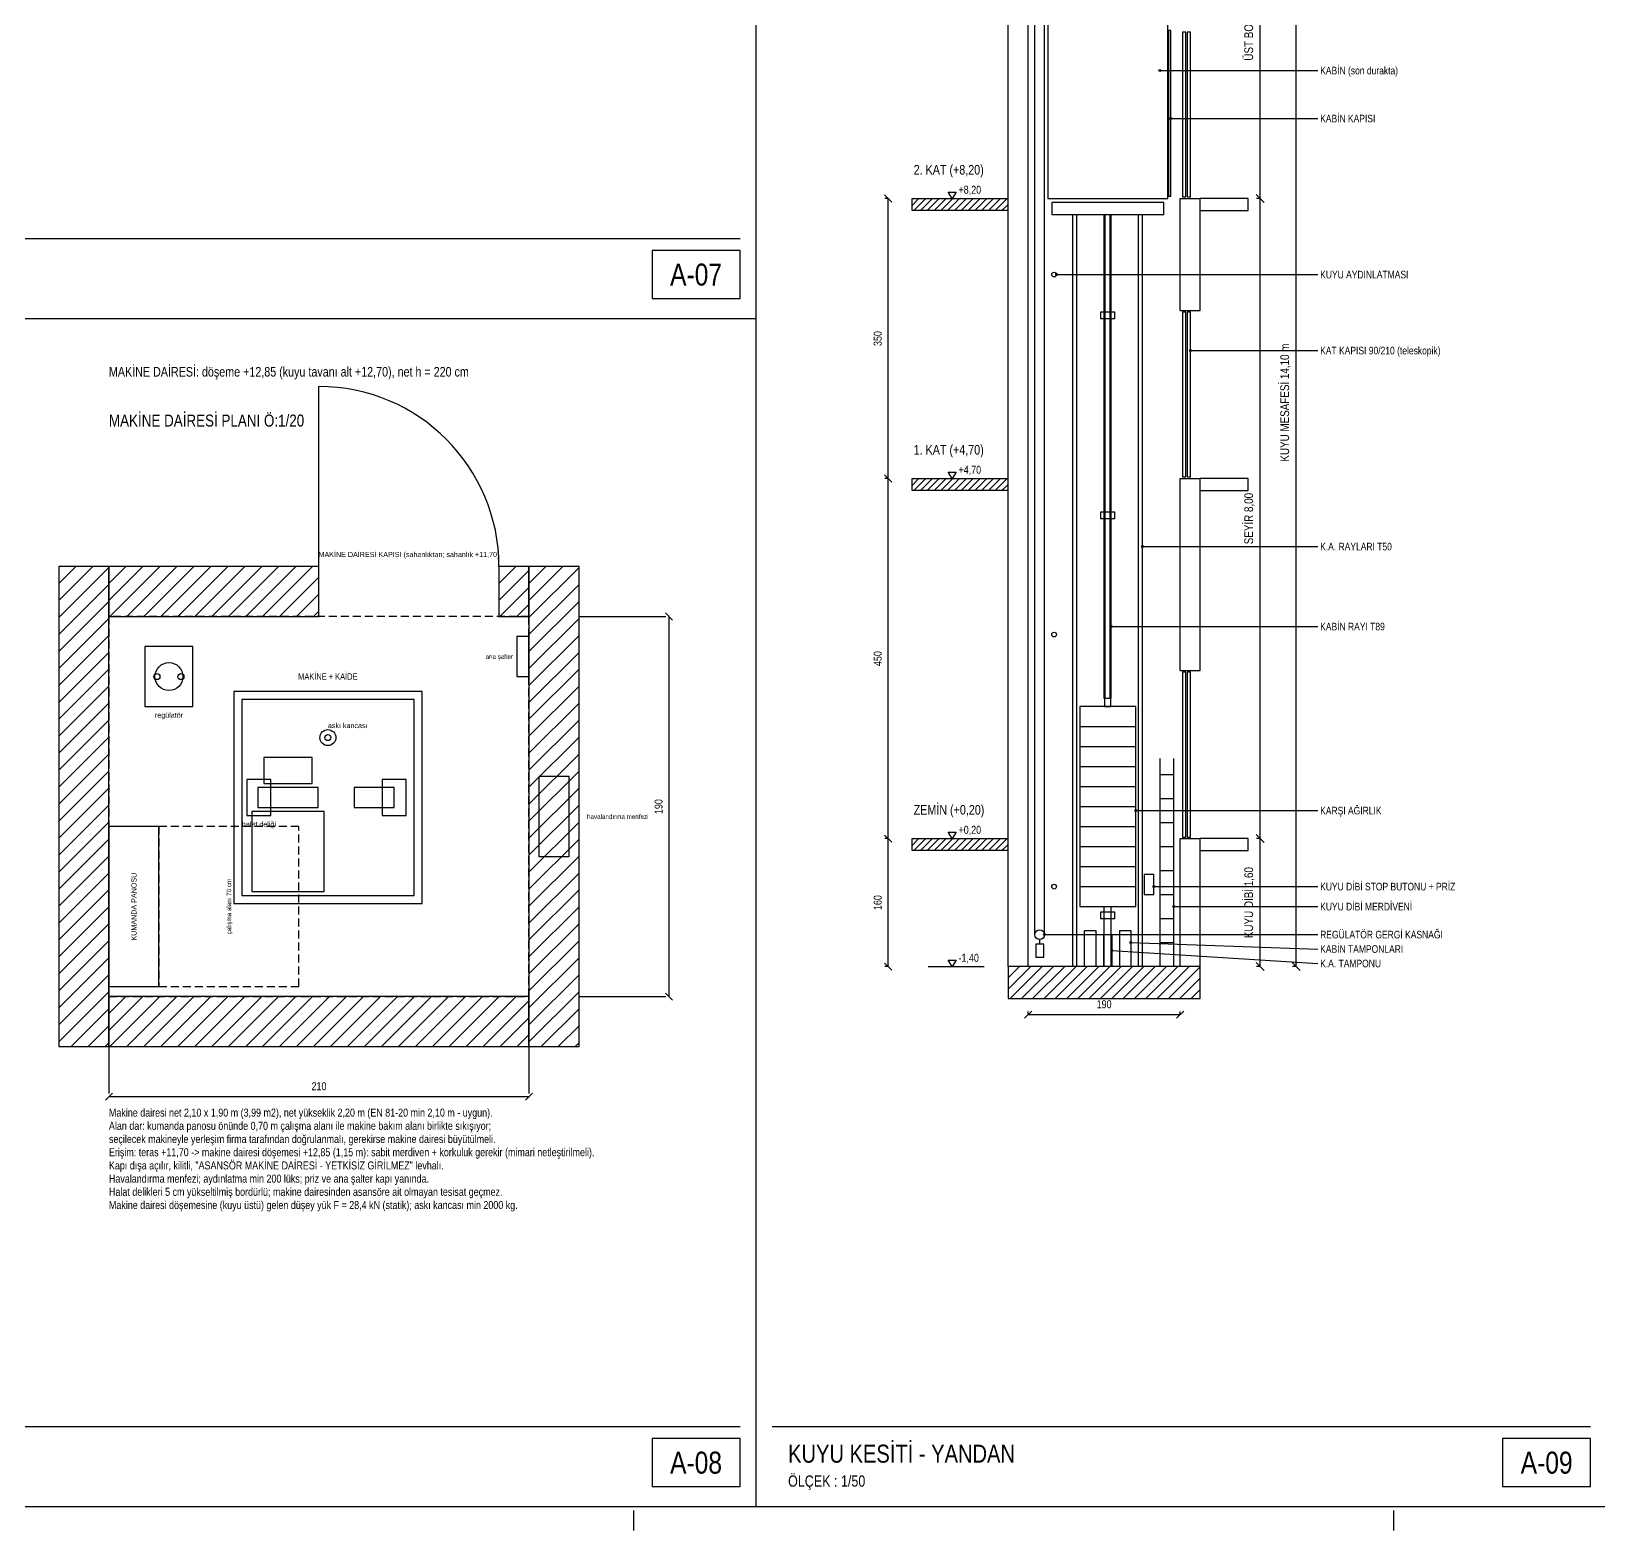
# Model space of a CAD drawing. Header units: centimetres. Extents: x 0 to 12993, y -30 to 2970.
# Drawn here: x 7897 to 9856, y -30 to 1844 of the extents above; entities that cross this region are included whole.
import ezdxf
from ezdxf.enums import TextEntityAlignment as Align

# ---------------------------------------------------------------- set-up
doc = ezdxf.new("R2010")
doc.units = ezdxf.units.CM
doc.linetypes.add('CENTER', pattern=[40, 25, -5, 5, -5])
doc.linetypes.add('DASHED', pattern=[15, 10, -5])
for name, color, linetype in [('SCOTT-ANTET', 4, 'CONTINUOUS'), ('SCOTT-BASLIK', 5, 'CONTINUOUS'), ('SCOTT-CERCEVE', 7, 'CONTINUOUS'), ('SCOTT-DUVAR', 7, 'CONTINUOUS'), ('SCOTT-EKSEN', 8, 'CENTER'), ('SCOTT-ELEKTRIK', 3, 'CONTINUOUS'), ('SCOTT-HALAT', 6, 'CONTINUOUS'), ('SCOTT-KA', 30, 'CONTINUOUS'), ('SCOTT-KABIN', 5, 'CONTINUOUS'), ('SCOTT-KAPI', 3, 'CONTINUOUS'), ('SCOTT-KOT', 2, 'CONTINUOUS'), ('SCOTT-MOTOR', 6, 'CONTINUOUS'), ('SCOTT-MOTOR-GIZLI', 6, 'DASHED'), ('SCOTT-OLCU', 3, 'CONTINUOUS'), ('SCOTT-RAY', 1, 'CONTINUOUS'), ('SCOTT-TARAMA', 8, 'CONTINUOUS'), ('SCOTT-UYARI', 1, 'CONTINUOUS'), ('SCOTT-YAZI', 4, 'CONTINUOUS'), ('SCOTT-YUK', 1, 'CONTINUOUS')]:
    doc.layers.add(name, color=color, linetype=linetype)
doc.styles.get("Standard").update_dxf_attribs({"font": 'arial.ttf', "width": 0.8})

msp = doc.modelspace()

# ---------------------------------------------------------------- linework, layer by layer
at = {"layer": 'SCOTT-ANTET'}
for p, q in [((6416.4, 1585), (8782.7, 1585)), ((6416.4, 100), (8782.7, 100)), ((8822.7, 100), (9845.8, 100))]:
    msp.add_line(p, q, dxfattribs=at)
for points in [[(8672.7, 1510), (8782.7, 1510), (8782.7, 1570), (8672.7, 1570)], [(8672.7, 25), (8782.7, 25), (8782.7, 85), (8672.7, 85)], [(9735.8, 25), (9845.8, 25), (9845.8, 85), (9735.8, 85)]]:
    msp.add_lwpolyline(points, close=True, dxfattribs=at)
at = {"layer": 'SCOTT-CERCEVE'}
for p, q in [((8802.7, 0), (8802.7, 2970)), ((6396.4, 1485), (8802.7, 1485))]:
    msp.add_line(p, q, dxfattribs=at)
for points in [[(0, 0), (12993.2, 0), (12993.2, 2970), (0, 2970)], [(100, 0), (12968.2, 0), (12968.2, 2970), (100, 2970)]]:
    msp.add_lwpolyline(points, close=True, dxfattribs=at)
at = {"layer": 'SCOTT-DUVAR'}
for p, q in [((9117.7, 675), (9117.7, 2085)), ((9142.7, 675), (9142.7, 2085)), ((9332.7, 1495), (9332.7, 1635)), ((9332.7, 1635), (9357.7, 1635)), ((9357.7, 1495), (9357.7, 1635)), ((9332.7, 1495), (9357.7, 1495)), ((9332.7, 1045), (9332.7, 1285)), ((9332.7, 1285), (9357.7, 1285)), ((9357.7, 1045), (9357.7, 1285)), ((9332.7, 1045), (9357.7, 1045)), ((9332.7, 675), (9332.7, 835)), ((9332.7, 835), (9357.7, 835)), ((9357.7, 675), (9357.7, 835))]:
    msp.add_line(p, q, dxfattribs=at)
for points in [[(9117.7, 1620), (8997.7, 1620), (8997.7, 1635), (9117.7, 1635)], [(9357.7, 1620), (9417.7, 1620), (9417.7, 1635), (9357.7, 1635)], [(9117.7, 1270), (8997.7, 1270), (8997.7, 1285), (9117.7, 1285)], [(9357.7, 1270), (9417.7, 1270), (9417.7, 1285), (9357.7, 1285)], [(9117.7, 820), (8997.7, 820), (8997.7, 835), (9117.7, 835)], [(9357.7, 820), (9417.7, 820), (9417.7, 835), (9357.7, 835)]]:
    msp.add_lwpolyline(points, dxfattribs=at)
for points in [[(7931.4, 575), (7993.9, 575), (7993.9, 1175), (7931.4, 1175)], [(7993.9, 1112.5), (8256.4, 1112.5), (8256.4, 1175), (7993.9, 1175)], [(8481.4, 1112.5), (8518.9, 1112.5), (8518.9, 1175), (8481.4, 1175)], [(8518.9, 575), (8581.4, 575), (8581.4, 1175), (8518.9, 1175)], [(9117.7, 635), (9357.7, 635), (9357.7, 675), (9117.7, 675)], [(7993.9, 575), (8518.9, 575), (8518.9, 637.5), (7993.9, 637.5)]]:
    msp.add_lwpolyline(points, close=True, dxfattribs=at)
at = {"layer": 'SCOTT-EKSEN'}
for p, q in [((8650, -30), (8650, -5)), ((9600, -30), (9600, -5))]:
    msp.add_line(p, q, dxfattribs=at)
at = {"layer": 'SCOTT-ELEKTRIK'}
for points in [[(8503.9, 1037.5), (8518.9, 1037.5), (8518.9, 1087.5), (8503.9, 1087.5)], [(7993.9, 650), (8056.4, 650), (8056.4, 850), (7993.9, 850)], [(9287.7, 765), (9299.7, 765), (9299.7, 790), (9287.7, 790)]]:
    msp.add_lwpolyline(points, close=True, dxfattribs=at)
at = {"layer": 'SCOTT-HALAT'}
for p, q in [((9151.2, 715), (9151.2, 2120)), ((9163.2, 715), (9163.2, 2120)), ((9239.2, 1010), (9239.2, 1615)), ((9245.2, 1010), (9245.2, 1615))]:
    msp.add_line(p, q, dxfattribs=at)
for points in [[(9238.2, 1000), (9246.2, 1000), (9246.2, 1010), (9238.2, 1010)], [(8166.4, 863.8), (8196.4, 863.8), (8196.4, 908.8), (8166.4, 908.8)], [(8335.2, 863.8), (8365.2, 863.8), (8365.2, 908.8), (8335.2, 908.8)]]:
    msp.add_lwpolyline(points, close=True, dxfattribs=at)
for centre in [(8053.9, 1037.5), (8083.9, 1037.5)]:
    msp.add_circle(centre, 3.75, dxfattribs=at)
at = {"layer": 'SCOTT-KA'}
for p, q in [((9207.2, 975), (9277.2, 975)), ((9207.2, 950), (9277.2, 950)), ((9207.2, 925), (9277.2, 925)), ((9207.2, 900), (9277.2, 900)), ((9207.2, 875), (9277.2, 875)), ((9207.2, 850), (9277.2, 850)), ((9207.2, 825), (9277.2, 825)), ((9207.2, 800), (9277.2, 800)), ((9207.2, 775), (9277.2, 775))]:
    msp.add_line(p, q, dxfattribs=at)
msp.add_lwpolyline([(9207.2, 750), (9277.2, 750), (9277.2, 1000), (9207.2, 1000)], close=True, dxfattribs=at)
at = {"layer": 'SCOTT-KABIN'}
for points in [[(9167.2, 1635), (9317.2, 1635), (9317.2, 1875), (9167.2, 1875)], [(9172.2, 1615), (9312.2, 1615), (9312.2, 1630), (9172.2, 1630)]]:
    msp.add_lwpolyline(points, close=True, dxfattribs=at)
at = {"layer": 'SCOTT-KAPI'}
for p, q in [((8256.4, 1175), (8256.4, 1400)), ((9307.7, 675), (9307.7, 935)), ((9324.7, 675), (9324.7, 935)), ((9307.7, 915), (9324.7, 915)), ((9307.7, 885), (9324.7, 885)), ((9307.7, 855), (9324.7, 855)), ((9307.7, 825), (9324.7, 825)), ((9307.7, 795), (9324.7, 795)), ((9307.7, 765), (9324.7, 765)), ((9307.7, 735), (9324.7, 735)), ((9307.7, 705), (9324.7, 705))]:
    msp.add_line(p, q, dxfattribs=at)
for points in [[(9318.2, 1638), (9321.2, 1638), (9321.2, 1845), (9318.2, 1845)], [(9335.7, 1637), (9339.7, 1637), (9339.7, 1843), (9335.7, 1843)], [(9341.7, 1637), (9345.7, 1637), (9345.7, 1843), (9341.7, 1843)], [(9335.7, 1287), (9339.7, 1287), (9339.7, 1493), (9335.7, 1493)], [(9341.7, 1287), (9345.7, 1287), (9345.7, 1493), (9341.7, 1493)], [(9335.7, 837), (9339.7, 837), (9339.7, 1043), (9335.7, 1043)], [(9341.7, 837), (9345.7, 837), (9345.7, 1043), (9341.7, 1043)]]:
    msp.add_lwpolyline(points, close=True, dxfattribs=at)
msp.add_arc((8256.4, 1175), 225, 0, 90, dxfattribs=at)
at = {"layer": 'SCOTT-KOT'}
for p, q in [((9017.7, 1635), (9087.7, 1635)), ((9017.7, 1285), (9087.7, 1285)), ((9017.7, 835), (9087.7, 835)), ((9017.7, 675), (9087.7, 675))]:
    msp.add_line(p, q, dxfattribs=at)
for points in [[(9047.7, 1635), (9042.7, 1643), (9052.7, 1643)], [(9047.7, 1285), (9042.7, 1293), (9052.7, 1293)], [(9047.7, 835), (9042.7, 843), (9052.7, 843)], [(9047.7, 675), (9042.7, 683), (9052.7, 683)]]:
    msp.add_lwpolyline(points, close=True, dxfattribs=at)
at = {"layer": 'SCOTT-MOTOR'}
msp.add_line((9157.2, 703), (9157.2, 709), dxfattribs=at)
for points in [[(8038.9, 1000), (8098.9, 1000), (8098.9, 1075), (8038.9, 1075)], [(8149.9, 753.8), (8385.2, 753.8), (8385.2, 1018.8), (8149.9, 1018.8)], [(8159.9, 763.8), (8375.2, 763.8), (8375.2, 1008.8), (8159.9, 1008.8)], [(8187.7, 903.8), (8247.7, 903.8), (8247.7, 936.2), (8187.7, 936.2)], [(8531.4, 812.5), (8568.9, 812.5), (8568.9, 912.5), (8531.4, 912.5)], [(8180.2, 873.8), (8255.2, 873.8), (8255.2, 898.8), (8180.2, 898.8)], [(8300.2, 873.8), (8350.2, 873.8), (8350.2, 898.8), (8300.2, 898.8)], [(8172.7, 768.8), (8262.7, 768.8), (8262.7, 868.8), (8172.7, 868.8)], [(9152.2, 687), (9162.2, 687), (9162.2, 703), (9152.2, 703)]]:
    msp.add_lwpolyline(points, close=True, dxfattribs=at)
for centre, radius in [((9175.2, 1540), 3), ((9175.2, 1090), 3), ((8068.9, 1037.5), 17.5), ((8267.5, 961.2), 10), ((8267.5, 961.2), 3.75), ((9175.2, 775), 3), ((9157.2, 715), 6)]:
    msp.add_circle(centre, radius, dxfattribs=at)
at = {"layer": 'SCOTT-MOTOR-GIZLI'}
for points in [[(7993.9, 637.5), (8518.9, 637.5), (8518.9, 1112.5), (7993.9, 1112.5)], [(8056.4, 650), (8231.4, 650), (8231.4, 850), (8056.4, 850)]]:
    msp.add_lwpolyline(points, close=True, dxfattribs=at)
at = {"layer": 'SCOTT-OLCU'}
for p, q in [((9432.7, 1635), (9432.7, 2085)), ((9477.7, 675), (9477.7, 2085)), ((8972.2, 1630.5), (8963.2, 1639.5)), ((8967.7, 1635), (8963.7, 1635)), ((8967.7, 1285), (8967.7, 1635)), ((9437.7, 1630), (9427.8, 1640)), ((9437.7, 1630), (9427.8, 1640)), ((9432.7, 1635), (9428.3, 1635)), ((9432.7, 1635), (9428.3, 1635)), ((9432.7, 835), (9432.7, 1635)), ((8972.2, 1280.5), (8963.2, 1289.5)), ((8972.2, 1280.5), (8963.2, 1289.5)), ((8967.7, 1285), (8963.7, 1285)), ((8967.7, 1285), (8963.7, 1285)), ((8967.7, 835), (8967.7, 1285)), ((8698.4, 1108), (8689.4, 1117)), ((8581.4, 1112.5), (8689.9, 1112.5)), ((8693.9, 637.5), (8693.9, 1112.5)), ((8972.2, 830.5), (8963.2, 839.5)), ((8972.2, 830.5), (8963.2, 839.5)), ((8967.7, 835), (8963.7, 835)), ((8967.7, 835), (8963.7, 835)), ((8967.7, 675), (8967.7, 835)), ((9437.7, 830.1), (9427.8, 840)), ((9437.7, 830.1), (9427.8, 840)), ((9432.7, 835), (9428.3, 835)), ((9432.7, 835), (9428.3, 835)), ((9432.7, 675), (9432.7, 835)), ((8972.2, 670.5), (8963.2, 679.5)), ((8967.7, 675), (8963.7, 675)), ((9437.7, 670.1), (9427.8, 680)), ((9432.7, 675), (9428.3, 675)), ((9482.7, 670.1), (9472.8, 680)), ((9477.7, 675), (9473.3, 675)), ((8581.4, 637.5), (8689.9, 637.5)), ((8698.4, 633), (8689.4, 642)), ((9138.2, 610.5), (9147.2, 619.5)), ((9142.7, 615), (9142.7, 619)), ((9142.7, 615), (9332.7, 615)), ((9328.2, 610.5), (9337.2, 619.5)), ((9332.7, 615), (9332.7, 619)), ((7993.9, 575), (7993.9, 516.5)), ((8518.9, 575), (8518.9, 516.5)), ((7989.4, 508), (7998.4, 517)), ((7993.9, 512.5), (8518.9, 512.5)), ((8514.4, 508), (8523.4, 517))]:
    msp.add_line(p, q, dxfattribs=at)
at = {"layer": 'SCOTT-RAY'}
for p, q in [((9198.7, 675), (9198.7, 1615)), ((9203.7, 675), (9203.7, 1615)), ((9237.8, 1010), (9237.8, 1615)), ((9246.7, 1010), (9246.7, 1615)), ((9280.7, 675), (9280.7, 1615)), ((9285.7, 675), (9285.7, 1615)), ((9237.8, 675), (9237.8, 750)), ((9246.7, 675), (9246.7, 750))]:
    msp.add_line(p, q, dxfattribs=at)
for points in [[(9233.2, 1485), (9251.2, 1485), (9251.2, 1493), (9233.2, 1493)], [(9233.2, 1235), (9251.2, 1235), (9251.2, 1243), (9233.2, 1243)], [(9233.2, 735), (9251.2, 735), (9251.2, 743), (9233.2, 743)]]:
    msp.add_lwpolyline(points, close=True, dxfattribs=at)
at = {"layer": 'SCOTT-TARAMA'}
for p, q in [((8997.7, 1626.5), (9006.2, 1635)), ((8999.7, 1620), (9014.7, 1635)), ((9008.2, 1620), (9023.2, 1635)), ((9016.7, 1620), (9031.7, 1635)), ((9025.1, 1620), (9040.1, 1635)), ((9033.6, 1620), (9048.6, 1635)), ((9042.1, 1620), (9057.1, 1635)), ((9050.6, 1620), (9065.6, 1635)), ((9059.1, 1620), (9074.1, 1635)), ((9067.6, 1620), (9082.6, 1635)), ((9076.1, 1620), (9091.1, 1635)), ((9084.5, 1620), (9099.5, 1635)), ((9093, 1620), (9108, 1635)), ((9101.5, 1620), (9116.5, 1635)), ((9110, 1620), (9117.7, 1627.7)), ((8997.7, 1276.5), (9006.2, 1285)), ((8999.7, 1270), (9014.7, 1285)), ((9008.2, 1270), (9023.2, 1285)), ((9016.7, 1270), (9031.7, 1285)), ((9025.1, 1270), (9040.1, 1285)), ((9033.6, 1270), (9048.6, 1285)), ((9042.1, 1270), (9057.1, 1285)), ((9050.6, 1270), (9065.6, 1285)), ((9059.1, 1270), (9074.1, 1285)), ((9067.6, 1270), (9082.6, 1285)), ((9076.1, 1270), (9091.1, 1285)), ((9084.5, 1270), (9099.5, 1285)), ((9093, 1270), (9108, 1285)), ((9101.5, 1270), (9116.5, 1285)), ((9110, 1270), (9117.7, 1277.7)), ((7931.4, 1153.8), (7952.6, 1175)), ((7931.4, 1132.6), (7973.8, 1175)), ((7931.4, 1111.4), (7993.9, 1173.9)), ((7993.9, 1153.8), (8015.1, 1175)), ((7993.9, 1132.6), (8036.3, 1175)), ((7995.1, 1112.5), (8057.6, 1175)), ((8016.3, 1112.5), (8078.8, 1175)), ((8037.5, 1112.5), (8100, 1175)), ((8058.7, 1112.5), (8121.2, 1175)), ((8079.9, 1112.5), (8142.4, 1175)), ((8101.1, 1112.5), (8163.6, 1175)), ((8122.3, 1112.5), (8184.8, 1175)), ((8143.5, 1112.5), (8206, 1175)), ((8164.8, 1112.5), (8227.3, 1175)), ((8186, 1112.5), (8248.5, 1175)), ((8207.2, 1112.5), (8256.4, 1161.7)), ((8481.4, 1153.8), (8502.6, 1175)), ((8481.4, 1132.6), (8518.9, 1170.1)), ((8518.9, 1153.8), (8540.1, 1175)), ((8518.9, 1132.6), (8561.3, 1175)), ((8518.9, 1111.4), (8581.4, 1173.9)), ((7931.4, 1090.1), (7993.9, 1152.6)), ((8228.4, 1112.5), (8256.4, 1140.5)), ((8482.6, 1112.5), (8518.9, 1148.9)), ((8518.9, 1090.1), (8581.4, 1152.6)), ((7931.4, 1068.9), (7993.9, 1131.4)), ((8249.6, 1112.5), (8256.4, 1119.3)), ((8503.8, 1112.5), (8518.9, 1127.6)), ((8518.9, 1068.9), (8581.4, 1131.4)), ((7931.4, 1047.7), (7993.9, 1110.2)), ((8518.9, 1047.7), (8581.4, 1110.2)), ((7931.4, 1026.5), (7993.9, 1089)), ((8518.9, 1026.5), (8581.4, 1089)), ((7931.4, 1005.3), (7993.9, 1067.8)), ((8518.9, 1005.3), (8581.4, 1067.8)), ((7931.4, 984.1), (7993.9, 1046.6)), ((8518.9, 984.1), (8581.4, 1046.6)), ((7931.4, 962.9), (7993.9, 1025.4)), ((8518.9, 962.9), (8581.4, 1025.4)), ((7931.4, 941.7), (7993.9, 1004.2)), ((8518.9, 941.7), (8581.4, 1004.2)), ((7931.4, 920.4), (7993.9, 982.9)), ((8518.9, 920.4), (8581.4, 982.9)), ((7931.4, 899.2), (7993.9, 961.7)), ((8518.9, 899.2), (8581.4, 961.7)), ((7931.4, 878), (7993.9, 940.5)), ((8518.9, 878), (8581.4, 940.5)), ((7931.4, 856.8), (7993.9, 919.3)), ((8518.9, 856.8), (8581.4, 919.3)), ((7931.4, 835.6), (7993.9, 898.1)), ((8518.9, 835.6), (8581.4, 898.1)), ((7931.4, 814.4), (7993.9, 876.9)), ((8518.9, 814.4), (8581.4, 876.9)), ((7931.4, 793.2), (7993.9, 855.7)), ((8518.9, 793.2), (8581.4, 855.7)), ((7931.4, 772), (7993.9, 834.5)), ((8518.9, 772), (8581.4, 834.5)), ((8997.7, 826.5), (9006.2, 835)), ((8999.7, 820), (9014.7, 835)), ((9008.2, 820), (9023.2, 835)), ((9016.7, 820), (9031.7, 835)), ((9025.1, 820), (9040.1, 835)), ((9033.6, 820), (9048.6, 835)), ((9042.1, 820), (9057.1, 835)), ((9050.6, 820), (9065.6, 835)), ((9059.1, 820), (9074.1, 835)), ((9067.6, 820), (9082.6, 835)), ((9076.1, 820), (9091.1, 835)), ((9084.5, 820), (9099.5, 835)), ((9093, 820), (9108, 835)), ((9101.5, 820), (9116.5, 835)), ((9110, 820), (9117.7, 827.7)), ((7931.4, 750.7), (7993.9, 813.2)), ((8518.9, 750.7), (8581.4, 813.2)), ((7931.4, 729.5), (7993.9, 792)), ((8518.9, 729.5), (8581.4, 792)), ((7931.4, 708.3), (7993.9, 770.8)), ((8518.9, 708.3), (8581.4, 770.8)), ((7931.4, 687.1), (7993.9, 749.6)), ((8518.9, 687.1), (8581.4, 749.6)), ((7931.4, 665.9), (7993.9, 728.4)), ((8518.9, 665.9), (8581.4, 728.4)), ((7931.4, 644.7), (7993.9, 707.2)), ((8518.9, 644.7), (8581.4, 707.2)), ((7931.4, 623.5), (7993.9, 686)), ((8518.9, 623.5), (8581.4, 686)), ((9117.7, 660.9), (9131.9, 675)), ((9117.7, 646.7), (9146, 675)), ((9120.1, 635), (9160.1, 675)), ((9134.3, 635), (9174.3, 675)), ((9148.4, 635), (9188.4, 675)), ((9162.6, 635), (9202.6, 675)), ((9176.7, 635), (9216.7, 675)), ((9190.9, 635), (9230.9, 675)), ((9205, 635), (9245, 675)), ((9219.1, 635), (9259.1, 675)), ((9233.3, 635), (9273.3, 675)), ((9247.4, 635), (9287.4, 675)), ((9261.6, 635), (9301.6, 675)), ((9275.7, 635), (9315.7, 675)), ((9289.8, 635), (9329.8, 675)), ((9304, 635), (9344, 675)), ((9318.1, 635), (9357.7, 674.6)), ((7931.4, 602.2), (7993.9, 664.7)), ((8518.9, 602.2), (8581.4, 664.7)), ((9332.3, 635), (9357.7, 660.4)), ((7931.4, 581), (7993.9, 643.5)), ((7993.9, 616.3), (8015.1, 637.5)), ((7993.9, 595.1), (8036.3, 637.5)), ((7995.1, 575), (8057.6, 637.5)), ((8016.3, 575), (8078.8, 637.5)), ((8037.5, 575), (8100, 637.5)), ((8058.7, 575), (8121.2, 637.5)), ((8079.9, 575), (8142.4, 637.5)), ((8101.1, 575), (8163.6, 637.5)), ((8122.3, 575), (8184.8, 637.5)), ((8143.5, 575), (8206, 637.5)), ((8164.8, 575), (8227.3, 637.5)), ((8186, 575), (8248.5, 637.5)), ((8207.2, 575), (8269.7, 637.5)), ((8228.4, 575), (8290.9, 637.5)), ((8249.6, 575), (8312.1, 637.5)), ((8270.8, 575), (8333.3, 637.5)), ((8292, 575), (8354.5, 637.5)), ((8313.3, 575), (8375.8, 637.5)), ((8334.5, 575), (8397, 637.5)), ((8355.7, 575), (8418.2, 637.5)), ((8376.9, 575), (8439.4, 637.5)), ((8398.1, 575), (8460.6, 637.5)), ((8419.3, 575), (8481.8, 637.5)), ((8440.5, 575), (8503, 637.5)), ((8461.7, 575), (8518.9, 632.2)), ((8518.9, 581), (8581.4, 643.5)), ((9346.4, 635), (9357.7, 646.3)), ((7946.6, 575), (7993.9, 622.3)), ((8483, 575), (8518.9, 611)), ((8534.1, 575), (8581.4, 622.3)), ((7967.8, 575), (7993.9, 601.1)), ((8504.2, 575), (8518.9, 589.7)), ((8555.3, 575), (8581.4, 601.1)), ((7989, 575), (7993.9, 579.9)), ((8576.5, 575), (8581.4, 579.9))]:
    msp.add_line(p, q, dxfattribs=at)
at = {"layer": 'SCOTT-YAZI'}
for p, q in [((9307.2, 1795), (9504.7, 1795)), ((9321.2, 1735), (9504.7, 1735)), ((9178.2, 1540), (9504.7, 1540)), ((9345.7, 1445), (9504.7, 1445)), ((9285.7, 1200), (9504.7, 1200)), ((9246.7, 1100), (9504.7, 1100)), ((9277.2, 870), (9504.7, 870)), ((9299.7, 775), (9504.7, 775)), ((9324.7, 750), (9504.7, 750)), ((9163.2, 715), (9504.7, 715)), ((9247.2, 695), (9504.7, 678.9)), ((9271.2, 705), (9504.7, 697))]:
    msp.add_line(p, q, dxfattribs=at)
for centre in [(9307.2, 1795), (9321.2, 1735), (9178.2, 1540), (9345.7, 1445), (9285.7, 1200), (9246.7, 1100), (9277.2, 870), (9299.7, 775), (9324.7, 750), (9163.2, 715), (9271.2, 705), (9247.2, 695)]:
    msp.add_circle(centre, 1.2, dxfattribs=at)
at = {"layer": 'SCOTT-YUK'}
for points in [[(9213.2, 675), (9213.2, 720), (9227.2, 720), (9227.2, 675)], [(9237.2, 675), (9237.2, 715), (9247.2, 715), (9247.2, 675)], [(9257.2, 675), (9257.2, 720), (9271.2, 720), (9271.2, 675)]]:
    msp.add_lwpolyline(points, dxfattribs=at)

# ---------------------------------------------------------------- texts
at = {"layer": 'SCOTT-ANTET', "width": 0.8}
for s, p in [('A-07', (8727.7, 1540)), ('A-08', (8727.7, 55)), ('A-09', (9790.8, 55))]:
    msp.add_text(s, height=27.5, dxfattribs=at).set_placement(p, align=Align.MIDDLE_CENTER)
msp.add_text('ÖLÇEK : 1/50', height=14, dxfattribs=at).set_placement((8842.7, 25))
at = {"layer": 'SCOTT-BASLIK', "width": 0.8}
for s, height, p in [('2. KAT (+8,20)', 12, (8999.7, 1665)), ('MAKİNE DAİRESİ PLANI Ö:1/20', 15, (7993.9, 1350)), ('1. KAT (+4,70)', 12, (8999.7, 1315)), ('ZEMİN (+0,20)', 12, (8999.7, 865)), ('KUYU KESİTİ - YANDAN', 22.5, (8842.7, 55))]:
    msp.add_text(s, height=height, dxfattribs=at).set_placement(p)
at = {"layer": 'SCOTT-ELEKTRIK', "width": 0.8}
msp.add_text('ana şalter', height=5.6, dxfattribs=at).set_placement((8498.9, 1062.5), align=Align.MIDDLE_RIGHT)
msp.add_text('KUMANDA PANOSU', height=6.4, rotation=90, dxfattribs=at).set_placement((8025.2, 750), align=Align.MIDDLE_CENTER)
at = {"layer": 'SCOTT-HALAT', "width": 0.8}
msp.add_text('halat deliği', height=6.4, dxfattribs=at).set_placement((8181.4, 856.2), align=Align.TOP_CENTER)
at = {"layer": 'SCOTT-KAPI', "width": 0.8}
msp.add_text('MAKİNE DAİRESİ KAPISI (sahanlıktan; sahanlık +11,70)', height=6.4, dxfattribs=at).set_placement((8368.9, 1185), align=Align.BOTTOM_CENTER)
at = {"layer": 'SCOTT-KOT', "width": 0.8}
for s, p in [('+8,20', (9055.7, 1638)), ('+4,70', (9055.7, 1288)), ('+0,20', (9055.7, 838)), ('-1,40', (9055.7, 678))]:
    msp.add_text(s, height=10, dxfattribs=at).set_placement(p, align=Align.BOTTOM_LEFT)
at = {"layer": 'SCOTT-MOTOR', "width": 0.8}
msp.add_text('MAKİNE + KAİDE', height=8, dxfattribs=at).set_placement((8267.5, 1031.2), align=Align.BOTTOM_CENTER)
msp.add_text('regülatör', height=6.4, dxfattribs=at).set_placement((8068.9, 992.5), align=Align.TOP_CENTER)
msp.add_text('askı kancası', height=6.4, dxfattribs=at).set_placement((8267.5, 971.2), align=Align.BOTTOM_LEFT)
msp.add_text('havalandırma menfezi', height=5.6, dxfattribs=at).set_placement((8591.4, 862.5), align=Align.MIDDLE_LEFT)
at = {"layer": 'SCOTT-MOTOR-GIZLI', "width": 0.8}
msp.add_text('çalışma alanı 70 cm', height=5.6, rotation=90, dxfattribs=at).set_placement((8143.9, 750), align=Align.MIDDLE_CENTER)
at = {"layer": 'SCOTT-OLCU', "width": 0.8}
for s, height, p in [('ÜST BOŞLUK 4,50', 11, (9427.2, 1860)), ('350', 10, (8962.7, 1460)), ('KUYU MESAFESİ 14,10 m', 11, (9472.2, 1380)), ('SEYİR 8,00', 11, (9427.2, 1235)), ('450', 10, (8962.7, 1060)), ('190', 10, (8688.9, 875)), ('KUYU DİBİ 1,60', 11, (9427.2, 755)), ('160', 10, (8962.7, 755))]:
    msp.add_text(s, height=height, rotation=90, dxfattribs=at).set_placement(p, align=Align.BOTTOM_CENTER)
for s, p in [('190', (9237.7, 620)), ('210', (8256.4, 517.5))]:
    msp.add_text(s, height=10, dxfattribs=at).set_placement(p, align=Align.BOTTOM_CENTER)
at = {"layer": 'SCOTT-UYARI', "width": 0.8}
msp.add_text('MAKİNE DAİRESİ: döşeme +12,85 (kuyu tavanı alt +12,70), net h = 220 cm', height=12, dxfattribs=at).set_placement((7993.9, 1412.5))
at = {"layer": 'SCOTT-YAZI', "width": 0.8}
for s, p in [('KABİN (son durakta)', (9507.7, 1795)), ('KABİN KAPISI', (9507.7, 1735)), ('KUYU AYDINLATMASI', (9507.7, 1540)), ('KAT KAPISI 90/210 (teleskopik)', (9507.7, 1445)), ('K.A. RAYLARI T50', (9507.7, 1200)), ('KABİN RAYI T89', (9507.7, 1100)), ('KARŞI AĞIRLIK', (9507.7, 870)), ('KUYU DİBİ STOP BUTONU + PRİZ', (9507.7, 775)), ('KUYU DİBİ MERDİVENİ', (9507.7, 750)), ('REGÜLATÖR GERGİ KASNAĞI', (9507.7, 715)), ('KABİN TAMPONLARI', (9507.7, 697)), ('K.A. TAMPONU', (9507.7, 678.9))]:
    msp.add_text(s, height=9.5, dxfattribs=at).set_placement(p, align=Align.MIDDLE_LEFT)
for s, p in [('Makine dairesi net 2,10 x 1,90 m (3,99 m2), net yükseklik 2,20 m (EN 81-20 min 2,10 m - uygun).', (7993.9, 487.5)), ('Alan dar: kumanda panosu önünde 0,70 m çalışma alanı ile makine bakım alanı birlikte sıkışıyor;', (7993.9, 471)), ('seçilecek makineyle yerleşim firma tarafından doğrulanmalı, gerekirse makine dairesi büyütülmeli.', (7993.9, 454.5)), ('Erişim: teras +11,70 -> makine dairesi döşemesi +12,85 (1,15 m): sabit merdiven + korkuluk gerekir (mimari netleştirilmeli).', (7993.9, 438)), ('Kapı dışa açılır, kilitli, "ASANSÖR MAKİNE DAİRESİ - YETKİSİZ GİRİLMEZ" levhalı.', (7993.9, 421.5)), ('Havalandırma menfezi; aydınlatma min 200 lüks; priz ve ana şalter kapı yanında.', (7993.9, 405)), ('Halat delikleri 5 cm yükseltilmiş bordürlü; makine dairesinden asansöre ait olmayan tesisat geçmez.', (7993.9, 388.5)), ('Makine dairesi döşemesine (kuyu üstü) gelen düşey yük F = 28,4 kN (statik); askı kancası min 2000 kg.', (7993.9, 372))]:
    msp.add_text(s, height=10, dxfattribs=at).set_placement(p)

doc.saveas('drawing.dxf')
